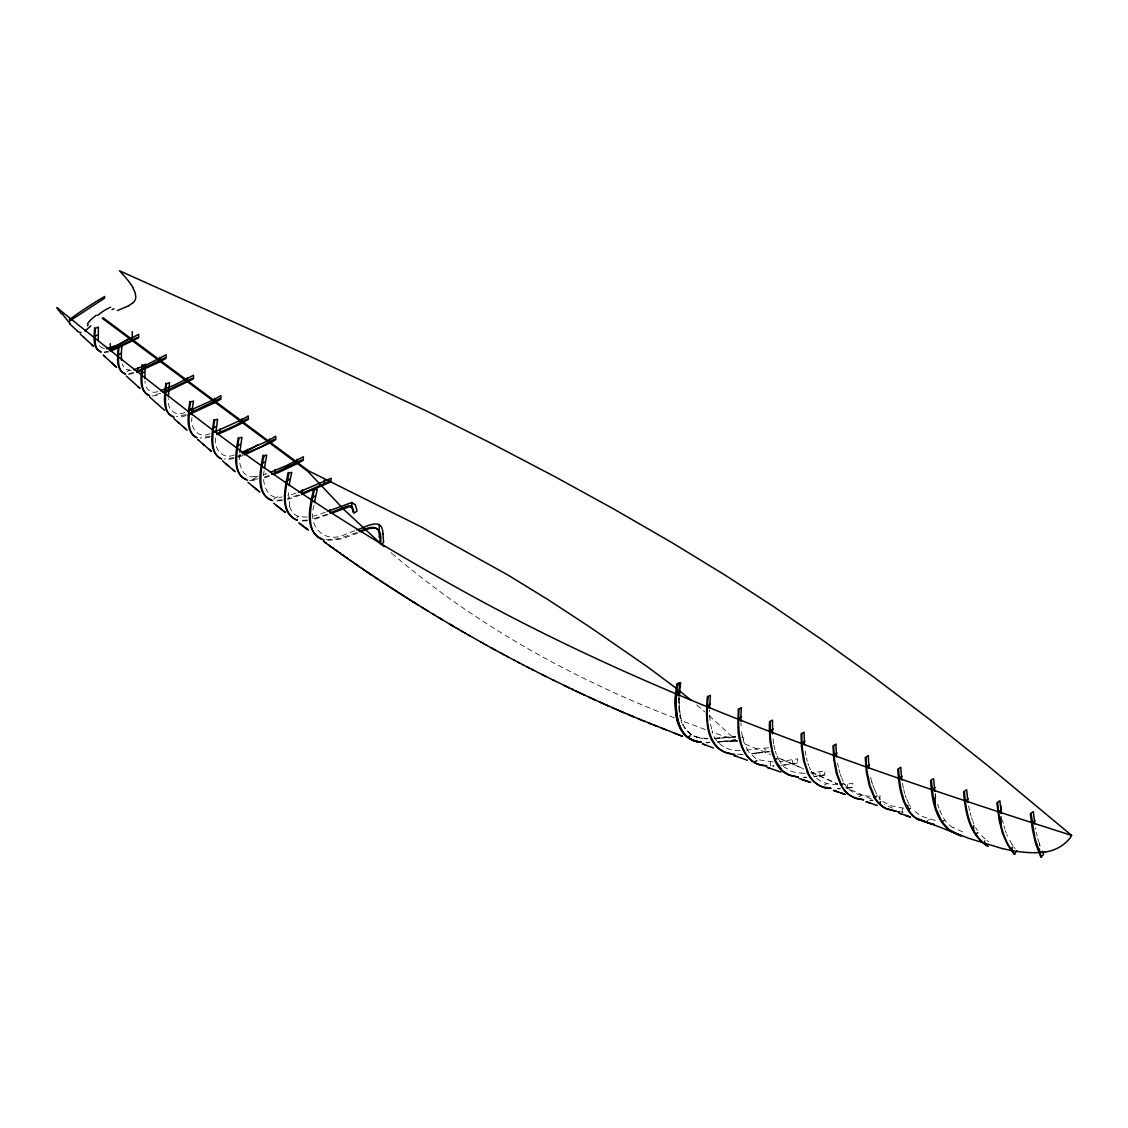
<?xml version="1.0" encoding="UTF-8"?>
<svg xmlns="http://www.w3.org/2000/svg" width="1128" height="1128" viewBox="0 0 1128 1128"><rect width="100%" height="100%" fill="white"/><g stroke="black" fill="none" stroke-linecap="round" stroke-linejoin="round"><path stroke-width="0.75" stroke-dasharray="5 3.75" d="M679.211 698.246A107.146 61.857 -60 0 0 679.183 699.882L679.423 708.13A87.434 50.478 -60 0 0 680.099 713.756L680.438 715.645A75.914 43.823 -60 0 0 681.481 719.875L682.271 722.272A64.733 37.365 -60 0 0 684.95 727.87L685.852 729.224A58.36 33.699 -60 0 0 688.517 732.326A60.193 34.756 -60 0 0 693.015 735.569A60.038 34.658 -60 0 1 688.517 732.326A58.825 33.967 -60 0 1 684.95 727.87M239.742 454.528C238.163 464.214 242.548 479.118 254.914 476.58M678.45 697.414L679.098 712.149M264.149 470.841C261.583 482.488 266.687 500.86 282 496.926M314.063 505.231C307.168 527.481 325.343 545.021 346.719 533.671A158.413 91.467 -60 0 0 349.229 532.811L355.306 530.512M879.135 799.921L880.305 796.03L878.261 796.185M743.112 739.799L743.944 737.867L743.084 737.698M126.801 371.563L129.607 369.942M237.782 456.431L240.814 454.683M252.037 479.894L258.636 476.086M273.484 499.196L277.855 496.672M296.579 517.555L298.92 516.201M824.399 785.046L826.739 783.692M858.845 796.861L861.298 795.437M927.202 820.775L929.542 819.421M327.078 514.114L313.105 518.908M327.98 514.721L312.921 519.811M356.448 532.642L338.471 538.747L325.752 539.804M358.055 532.966L342.841 538.451A119.624 69.062 -60 0 1 341.093 538.93L327.12 540.467M300.147 495.15L287.4 499.464M298.271 494.91L287.569 498.534M242.731 455.599L238.459 457.15M240.997 455.275L238.149 456.304M269.099 475.353L263.726 477.243M269.296 476.256L263.543 478.23M296.072 493.147L293.618 493.993A145.512 84.008 -60 0 1 288.782 495.488L287.626 495.798M186.12 414.582L176.391 416.754M160.712 393.362L152.308 395.279M266.758 473.605L265.291 474.098M186.064 415.555L185.655 415.696A70.049 40.439 -60 0 1 181.368 416.895L178.055 417.388A36.11 20.84 -60 0 1 177.688 417.416M210.273 436.113L200.149 438.045M133.95 372.494L128.268 373.664M209.949 437.156L201.644 438.721M184.964 412.34C175.418 417.586 166.662 408.533 168.424 398.819M209.949 433.575C198.881 439.384 189.969 428.245 192 417.557M234.018 457.644L224.007 459.096M108.274 351.132L104.298 351.922M233.891 458.574L225.544 459.801M108.725 351.922L104.213 352.669M234.272 454.866C222.568 460.393 213.192 448.295 215.758 436.973M258.016 478.892L249.767 479.95M825.118 775.006L814.36 776.91M157.68 391.585C150.532 394.56 144.511 387.919 145.047 380.968M797.665 762.951L781.718 765.644M282.226 499.803L275.006 500.409M852.528 787.541L847.269 788.331M282.099 500.62L274.978 501.001M307.479 520.078L300.33 520.417M757.917 753.137L770.114 751.756M757.255 752.827L768.746 751.53M756.747 752.898L748.724 753.786M756.916 753.264L748.921 754.139M813.612 776.614L824.427 774.682L825.273 770.847L810.835 773.089M131.13 370.379L125.123 369.279L122.148 363.963M307.338 520.854L300.288 520.953M846.141 788.063L851.837 787.217L852.81 783.368L844.463 784.439M780.999 765.348L796.96 762.655L797.877 758.806L779.829 761.668M722.822 737.867L723.598 737.782M720.242 741.505L735.526 740.941L733.567 740.913M721.159 741.801L722.724 741.646M721.539 737.994L735.301 737.007M720.736 741.463L717.775 741.759L719.255 741.604M721.356 741.787L717.366 742.182M722.329 741.688L733.256 740.913M725.685 737.571L724.543 737.684M720.919 738.065L719.114 738.234M719.579 741.97L718.395 742.083M723.189 741.209L733.228 740.617A108.274 62.505 -60 0 1 737.444 740.842M725.092 741.406L729.153 741.068M719.213 738.22L715.786 738.516M726.376 737.5L730.366 737.176M768.605 747.751L746.694 750.134M718.31 738.304L714.63 738.6M714.94 738.22L729.576 736.866A125.278 72.333 -60 0 1 735.837 736.739M307.084 517.103L299.837 516.723A36.42 21.023 -60 0 1 289.586 506.401M729.802 741.025L734.131 740.913M840.289 788.5L837.596 788.557M128.395 374.397L133.64 373.509A66.27 38.267 -60 0 0 133.992 373.396M743.14 754.491L740.32 754.547M709.526 742.337L706.382 742.393L709.004 742.365M741.519 754.223L737.303 754.223M774.146 765.785L772.722 765.813M806.337 777.15L803.531 777.164M840.134 788.825L837.47 788.839M733.524 737.021L735.639 737.021M709.159 742.675L708.158 742.689A134.627 77.733 -60 0 1 706.579 742.689M806.619 777.446L803.827 777.446M773.921 766.095L772.511 766.109M152.238 395.999L157.441 395.279A67.68 39.071 -60 0 0 160.712 394.321M872.804 800.203L869.998 800.161M805.138 773.272L801.712 773.159M707.862 738.487L699.416 737.74L692.564 735.456M740.151 750.346C727.518 751.572 714.729 743.676 712.106 730.888M772.906 761.922L758.566 759.793M872.832 800.499L870.04 800.429M734.525 740.913L737.233 741.04M837.667 784.651C827.05 785.06 815.177 781.013 810.806 770.466M869.928 796.213C860.283 796.001 849.483 792.97 844.604 783.861M707.665 738.784A141.62 81.766 -60 0 1 704.436 738.629L704.859 738.657A143.552 82.88 -60 0 0 707.876 738.784M249.471 480.542L253.814 480.457A76.887 44.387 -60 0 0 257.889 479.767M104.495 348.749L100.561 346.93M903.133 812.146L900.962 811.92M903.81 808.184L890.824 805.745L882.618 801.303M935.225 820.451L920.843 816.08L912.411 809.326M697.471 737.374L698.373 737.627A95.499 55.131 -60 0 0 704.436 738.614M737.486 741.025L712.12 732.058M705.254 729.534L682.792 721.13M674.459 717.901C572.671 678.718 475.974 625.053 392.741 554.186M744.818 743.944L770.438 754.519M892.488 808.141L884.338 804.645M725.205 741.011L725.924 741.322M802.304 768.337L778.32 757.889L800.217 767.294M811.455 772.37L837.526 783.918L810.144 771.651M871.31 798.948L847.621 788.43M803.051 768.661L803.785 768.986M845.774 787.598L846.705 788.007M962.593 831.9L953.174 827.444M755.816 758.524L748.752 752.179M690.844 734.483L683.906 727.151M988.819 841.798L986.901 840.374M985.167 839.02L979.992 833.973M392.121 553.665L390.894 552.621M696.766 705.028L704.676 711.81M709.174 715.744L736.683 740.715M880.644 799.428L878.571 796.861M1015.101 848.778L1013.72 846.902M100.195 346.465L99.588 345.478M1013.141 846.07L1012.38 844.957M748.372 751.643L744.353 743.451M1012.183 844.675L1008.08 837.328M977.468 830.546L975.664 827.529M910.437 806.548L909.394 804.8M876.71 793.957L875.497 791.673M908.9 803.897L906.574 798.765M683.201 725.882L682.553 724.557M778.306 759.003L784.059 767.012L791.729 771.439A106.102 61.264 -60 0 0 801.74 773.103M843.236 781.394L841.756 778.193M810.538 769.916L809.255 767.012M875.272 791.207L874.2 788.768M1007.53 836.116L1006.81 834.424M777.615 757.508L776.966 755.957M874.003 788.26L872.875 785.187M681.946 723.175L680.974 720.524M841.319 777.065L840.275 774.16M1006.303 833.127L1005.358 830.462M906.362 798.187L905.319 795.24M972.519 820.535L971.575 817.842M1040.157 845.972L1039.184 843.152M808.776 765.799L807.916 763.303M938.933 808.184L937.636 804.193M776.36 754.364L775.387 751.318M744.113 742.732L743.098 739.263M872.536 784.171L871.902 782.099M1004.907 829.094L1003.948 825.809M1038.719 841.728L1037.788 838.499M839.895 772.962L838.936 769.536M904.853 793.76L903.782 789.882M971.053 816.178L970.08 812.668M807.324 761.358L806.464 758.002M289.684 506.303L288.514 493.021A84.91 49.026 -60 0 1 288.754 489.411M680.424 718.663L679.634 715.251M774.95 749.739L773.949 745.27M711.585 729.069L710.569 724.303M1037.168 836.088L1036.322 832.323M1003.328 823.384L1002.538 819.887M969.586 810.637L968.628 805.97M903.387 788.176L902.414 783.199M742.675 737.529L742.379 736.105M838.386 767.223L837.582 763.134M935.789 796.65L935.253 793.675M805.871 755.238L805.152 750.952M1035.687 829.052L1035.448 827.698M773.681 743.803L772.736 736.175M710.02 720.383L709.484 710.386M1039.494 842.362L1039.494 845.746M935.197 794.013L935.197 797.397M902.273 808.325L902.273 812.287M847.382 784.651L847.382 788.317M819.943 772.483L819.943 776.078M792.49 760.427L792.49 764.009M770.537 762.232L770.537 766.067M765.052 748.597L765.052 752.249M698.373 737.627A71.163 41.087 -60 0 1 693.015 735.597A69.471 40.114 -60 0 0 697.344 737.331M680.424 715.645A85.672 49.463 -60 0 1 679.423 708.13A98.658 56.964 -60 0 1 679.183 699.882M679.169 699.882A107.809 62.237 -60 0 1 679.225 697.767M733.863 740.913A109.881 63.436 -60 0 1 737.063 741.025M709.131 742.675A163.489 94.385 -60 0 1 706.001 742.675M265.306 474.014A95.02 54.863 -60 0 1 263.853 474.521M258.213 476.072A95.02 54.863 -60 0 1 254.872 476.693M741.66 737.247A125.278 72.333 -60 0 1 742.478 737.388M742.294 736.175A116.734 67.398 -60 0 1 741.618 731.776M741.068 725.896A116.734 67.398 -60 0 1 740.927 723.302M871.831 782.155A142.072 82.02 -60 0 1 869.956 773.653M952.991 827.755A84.868 48.997 -60 0 1 939.271 808.565M973.774 823.651A117.467 67.821 -60 0 1 972.928 821.593M325.4 512.14A135.177 78.043 -60 0 1 313.499 516.074"/><path stroke-width="1.5" d="M168.382 396.816L169.51 382.66L166.535 383.76L165.858 389.371A98.347 56.781 -60 0 0 165.506 393.785L165.365 399.072M709.498 708.539L710.428 695.37L707.453 696.568L707.101 699.698L706.481 713.361L707.453 725.769A82.457 47.602 -60 0 0 711.782 740.165M121.415 353.12L121.373 354.319A67.031 38.704 -60 0 0 121.359 355.912L121.584 360.523M678.534 695.638L679.93 682.666L676.983 683.667C673.219 704.492 673.148 739.432 701.094 742.111M192.014 414.667A95.739 55.272 -60 0 1 193.466 401.032L190.477 402.033L189.687 407.701A99.955 57.711 -60 0 0 189.25 412.143C188.912 420.998 187.629 433.406 196.963 438.031M215.913 432.193L217.577 419.292L214.63 420.18L214.094 423.338A100.011 57.739 -60 0 0 213.178 430.374M239.855 452.187L241.97 437.34L239.066 438.087A97.234 56.146 -60 0 0 237.345 448.366C236.57 458.631 234.201 474.733 246.327 479.485M679.324 695.779A107.146 61.857 -60 0 1 679.479 693.269L679.648 691.267A108.344 62.548 -60 0 1 680.692 682.976L677.731 683.991A112.87 65.17 -60 0 0 676.659 692.521L676.49 694.51A111.009 64.099 -60 0 0 676.151 701.94L676.363 709.385A92.637 53.481 -60 0 0 677.068 715.744L677.406 717.69A79.002 45.614 -60 0 0 679.239 724.571A69.781 40.284 -60 0 0 681.918 730.436L682.807 731.86A62.604 36.152 -60 0 0 687.826 737.303A68.512 39.565 -60 0 0 694.312 740.772L695.356 741.124A93.13 53.777 -60 0 0 700.714 742.266M213.178 430.374C212.769 439.666 210.837 453.23 220.58 458.391M94.611 327.74C94.456 335.326 91.72 348.242 100.914 351.753M118.257 346.296C118.102 354.812 114.661 368.983 124.63 373.396M264.375 468.501L266.702 455.063L263.825 455.684M238.276 437.523C236.33 450.777 230.662 474.056 247.455 480.218M141.973 364.767C141.691 374.214 137.701 389.625 148.431 394.899M165.774 383.167C165.294 393.503 160.627 411.325 173.148 416.472M189.715 401.455C188.954 412.693 183.949 431.206 196.808 437.565M314.444 502.538L317.306 489.411L314.472 489.792A92.073 53.157 -60 0 0 312.047 500.282C309.876 513.029 307.14 533.361 322.072 539.41M213.855 419.602C212.515 432.01 207.383 452.131 221.652 459.166M263.021 455.12C260.808 468.825 254.293 492.922 271.369 499.887M288.148 472.364C285.497 486.774 278.729 510.11 294.916 519.204M313.654 489.256C310.115 504.921 303.037 530.879 322.072 539.057M132.751 287.132A82.697 79.933 0.1 0 0 124.996 276.825L119.497 270.776L310.172 356.377L427.202 411.339L489.735 442.543L554.426 476.425L614.196 509.264L672.246 542.822L724.881 574.998L772.327 605.736L822.679 640.225L873.072 676.56L930.755 720.27L989.185 766.772L1071.6 835.397L1070.444 836.976M1016.765 850.949L1014.199 854.277L1007.233 844.068L1002.439 833.098L999.126 819.915L996.87 802.812L999.873 800.739L1001.438 813.711M90.874 325.851L84.953 331.026M132.526 303.291L134.063 301.712A8.643 8.347 26.2 0 0 135.811 297.2L135.191 292.843L132.582 287.231M311.413 498.787L314.698 495.953M261.188 464.651L264.333 461.944M286.089 481.896L289.318 479.118M236.668 447.041L239.756 444.404M212.473 429.148L215.504 426.581M676.574 693.523L679.606 690.971M188.531 411.001L191.52 408.505M707.411 706.339L710.386 703.858M738.614 718.903L741.547 716.477M770.156 731.226L773.061 728.829M802.022 743.324L804.899 740.955M164.773 392.699L167.734 390.274M834.17 755.21L837.018 752.87M866.586 766.899L869.434 764.601M141.141 374.299L144.074 371.93M918.333 819.506A74.377 42.934 -60 0 1 909.196 810.905L904.346 801.303L900.919 789.29L899.256 778.235L902.104 776.135M932.193 789.727L935.027 787.499M117.594 355.813L120.513 353.529M965.342 800.894L968.176 798.695M998.675 811.906L1001.509 809.763M94.132 337.272L97.008 335.072M1032.205 822.791L1035.039 820.733M69.386 319.661L70.726 318.674A352.091 203.28 -60 0 1 104.819 296.438M69.569 321.198L70.599 320.437M381.602 543.964L383.605 542.483L382.998 534.122M70.867 320.225L104.819 298.018M247.06 418.967L235.258 425.524L216.548 433.801M274.485 439.243L261.329 446.603L244.282 454.006M868.25 755.746L865.232 757.607L866.417 772.299L869.392 786.047L874.13 797.27M219.636 398.72L189.053 413.482M109.529 349.849L130.256 337.878M188.277 415.301L191.182 413.624M242.337 453.808L257.508 445.052M687.713 737.204L690.322 735.696M754.068 762.274L756.916 760.639M798.074 777.093L789.374 775.063L782.62 770.932L775.556 760.554L775.204 759.722L777.234 758.411M841.347 784.778L843.462 783.551M887.821 809.284A73.898 42.667 -60 0 1 874.905 797.581L876.893 795.945M908.294 809.495L910.479 808.24M931.418 780.83L933.152 796.453L936.113 808.917L941.922 821.72L944.15 820.493M975.635 834.001L977.835 832.732M192.211 378.374L163.052 392.502M242.506 419.376L248.216 415.95L248.4 419.32L241.73 423.282M301.966 459.857L271.58 474.409M242.111 419.602L213.883 432.278M164.758 357.928L136.488 371.634M298.356 463.002L303.291 460.28L303.361 456.769L286.752 465.469L270.41 472.308M137.306 337.441L109.881 350.639M215.138 398.959L220.848 395.674L220.961 399.101L214.842 402.597M296.537 463.989L276.769 473.351M240.87 423.761L228.138 429.867M214.87 399.101L187.643 411.466M214.757 402.654L190.265 414.004M159.936 361.651L166.07 358.351L166.14 354.827L146.372 364.936L133.837 369.843M159.513 361.876L158.442 362.44M158.019 362.666L136.897 372.451M128.578 305.843L117.411 310.538M741.293 707.848L738.29 709.23L738.008 727.222M226.827 430.445L217.098 434.576M330.377 512.746L345.802 506.641M331.279 513.353L349.581 506.613L352.74 507.967L354.093 513.184L357.068 510.928L355.249 504.554L351.273 502.707L327.416 511.435M301.895 493.458L327.529 482.192A142.452 82.245 -60 0 1 329.771 481.346M301.712 494.529L330.673 481.98L331.223 478.23L298.567 492.231M275.176 474L273.611 474.62M164.237 393.037L193.508 378.768L193.508 375.3L174.769 384.888L160.416 390.852M356.843 529.92C364.231 527.974 379.995 517.371 382.575 530.188A49.576 28.623 -60 0 1 382.984 534.122M244.142 455.049L272.088 441.908L275.852 439.582L275.683 436.198L269.465 439.948A135.98 78.509 -60 0 1 267.435 441.076L241.646 452.469M359.197 531.556C372.409 525.225 382.307 524.055 379.614 543.456M102.253 318.322L307.831 471.363L342.997 508.545M361.002 531.81C374.27 525.295 382.716 525.93 380.517 543.992M110.657 351.344L138.617 337.864L138.73 334.325L117.975 344.9L106.638 348.679M345.958 506.599L347.029 506.275A12.267 7.092 -60 0 1 351.541 506.331M1045.191 851.837L1041.003 852.373A188.573 108.866 60 0 1 1033.53 852.712L1029.991 852.655A279.42 161.318 60 0 1 1002.341 848.51M766.391 765.602L764.22 765.376M734.793 754.336L732.565 754.096M766.688 765.841C746.355 765.644 738.107 744.395 738.022 727.447M798.173 776.896L796.03 776.642M830.603 788.218L825.301 787.344M700.939 742.097C685.443 741.73 676.532 726.404 675.869 712.374A94.738 54.708 -60 0 1 675.587 709.413L675.376 701.08A109.909 63.45 -60 0 1 675.489 697.696A112.321 64.846 -60 0 1 675.7 694.27M830.955 788.458L826.077 787.626M863.484 799.667L856.631 798.314A91.396 52.762 -60 0 1 855.532 797.99L852.571 796.833A70.712 40.834 -60 0 1 850.202 795.578L849.398 795.057A72.121 41.637 -60 0 1 840.543 784.369M899.34 811.723L898.255 811.582M700.939 742.309L694.298 740.772A67.581 39.015 -60 0 1 687.826 737.317A62.59 36.138 -60 0 1 682.807 731.86A68.723 39.677 -60 0 1 679.253 724.557A80.37 46.403 -60 0 1 677.068 715.73M899.538 811.948L897.423 811.624M863.47 799.851L857.407 798.596M731.409 753.744L728.787 753.278M795.607 776.586L793.153 776.135A82.57 47.672 -60 0 1 787.866 774.513M762.965 765.193C745.368 763.318 739.489 743.296 738.868 728.293A128.789 74.349 -60 0 1 739.094 709.54M731.677 753.955C713.968 752.263 707.425 732.551 707.383 717.267A120.132 69.358 -60 0 1 708.243 696.878M896.309 811.272L887.087 808.889M896.365 811.441L887.877 809.157M125.772 374.172L125.011 373.974M933.49 824.3L932.377 824.032M324.244 540.03L323.369 539.804M934.181 824.596L931.601 823.962M1002.355 848.608L969.234 838.485L916.937 818.35M149.728 395.716C141.352 393.164 141.832 382.434 141.888 375.314A94.329 54.454 -60 0 1 142.255 369.674L142.734 365.359L145.723 364.189A100.166 57.824 -60 0 0 144.962 372.099L144.892 378.458M272.567 500.62C265.362 499.225 261.865 491.639 261.259 484.984M297.284 519.952L295.677 519.486M297.298 520.361C279.279 512.577 285.962 487.86 288.965 472.914L291.814 472.406A84.91 49.026 -60 0 0 289.191 485.689M1071.6 835.397C867.587 770.227 663.49 700.446 474.902 597.6C388.526 550.379 304.447 498.618 225.558 439.652C192.084 414.681 159.189 388.977 126.406 363.117C104.016 345.422 81.695 327.642 59.488 309.707C53.171 303.813 59.84 311.596 61.222 313.654M837.85 791.87L833.479 790.375L835.665 791.123M840.416 792.758L844.773 794.267M799.075 778.461L803.376 779.956M803.77 780.097L808.071 781.577M808.466 781.718L810.623 782.465M877.26 805.505L865.966 801.599L870.337 803.108M810.228 782.324L801.613 779.349M836.045 791.25L842.602 793.52M842.983 793.647L845.168 794.408M910.183 816.982L900.835 813.711M780.872 772.13L767.491 767.421M898.649 812.95L901.173 813.824M905.516 815.347L910.507 817.095M100.956 352.246L97.332 349.37M767.11 767.294L769.578 768.168M747.328 760.272L733.553 755.309M684.231 734.399L685.006 734.695M733.947 755.45L735.978 756.183M713.46 747.949L702.349 743.817M702.772 743.972L704.732 744.706M680.283 735.442L676.476 733.975M680.748 735.625L682.666 736.358L642.551 720.482M124.63 373.847C118.313 370.915 118.454 362.751 118.341 356.744A88.336 51 -60 0 1 118.764 349.313L119.018 346.888L122.007 345.647A92.214 53.242 -60 0 0 121.401 353.12M674.121 733.059L676.024 733.806M695.779 741.166L696.526 741.463M677.463 721.074L678.266 721.384M661.516 728.124L663.363 728.857M663.842 729.04L665.689 729.774M653.168 724.796L655.015 725.544M655.495 725.727L657.342 726.474M649.009 723.119L650.842 723.866M638.462 718.804L644.849 721.426M640.746 719.749L632.582 716.351M632.836 716.463L630.82 715.617M629.678 715.124L633.724 716.83M621.852 711.796L628.536 714.644M627.647 714.278L630.552 715.504M624.743 713.037L619.568 710.823M621.584 711.683L617.82 710.062M615.535 709.061L613.519 708.187M615.789 709.188L618.694 710.443M616.678 709.568L606.864 705.254M613.773 708.299L611.757 707.411M958.87 834.889C936.169 827.811 931.869 800.95 930.572 780.548L933.589 778.56L934.872 791.25M675.362 703.477L676.151 703.83M603.973 703.971L607.738 705.634M605.722 704.746L606.596 705.127M607.992 705.761L608.866 706.142M959.138 834.974L961.253 835.933M604.848 704.365L590.127 697.682M603.706 703.844L599.955 702.166M595.048 699.938L593.032 699.022M594.78 699.825L595.936 700.347M591.001 698.091L580.243 693.1M588.971 697.16L589.845 697.555M960.577 835.665L949.17 829.658L941.922 821.72M581.992 693.917L577.324 691.718M582.274 694.044L584.036 694.862M584.318 695.003L585.192 695.412M579.073 692.55L579.961 692.959M578.199 692.141L572.347 689.363M576.154 691.168L577.028 691.591M573.236 689.786L545.148 676.095M571.177 688.799L572.065 689.222M567.313 686.952L568.202 687.389M568.498 687.516L569.386 687.953M564.338 685.528L565.227 685.951M565.523 686.092L566.411 686.529M553.425 680.198L554.341 680.649M552.198 679.592L553.115 680.043M544.838 675.94L531.81 669.341M542.074 674.544L542.991 675.009M543.301 675.164L546.065 676.546M533.065 669.99L526.762 666.761M527.721 667.24L522.616 664.603M528.031 667.409L528.976 667.889M917.84 819.337L931.22 823.877L918.361 819.464M523.575 665.111L517.484 661.924M518.457 662.432L514.283 660.232M518.767 662.587L519.726 663.095M514.594 660.402L506.232 655.96M507.191 656.468L503.314 654.395M507.515 656.637L508.474 657.159M501.058 653.168L504.286 654.917M501.368 653.338L493.895 649.277M490.948 647.655L495.178 649.982M493.218 648.896L486.041 644.948M487.028 645.484L482.798 643.129M480.824 642.029L484.081 643.848M481.134 642.199L467.753 634.613M465.089 633.09L468.049 634.796M462.832 631.779L465.765 633.471M469.022 635.346L469.699 635.727M461.846 631.215L463.129 631.962M460.873 630.651L462.142 631.384M458.236 629.114L461.169 630.82M456.008 627.817L458.913 629.509M454.09 626.703L456.304 628M454.387 626.872L451.214 624.997M441.203 619.046L453.428 626.308M449.296 623.869L452.173 625.561M437.34 616.734L440.23 618.468M439.948 618.299L442.162 619.624M438.989 617.721L441.88 619.455M435.14 615.394L438.031 617.143M426.906 610.389L435.408 615.578M432.574 613.843L434.463 615M425.298 609.416L427.85 610.967M425.961 609.811L416.979 604.255M421.322 606.963L424.1 608.669M408.28 598.813L410.127 599.969M415.4 603.283L418.826 605.412M412.369 601.379L416.049 603.691M412.622 601.548L414.202 602.535M409.859 599.814L411.043 600.547M414.469 602.704L405.248 596.895M402.752 595.302L403.923 596.049L401.173 594.301M407.095 598.066L398.198 592.397M393.263 589.225L395.984 590.973M398.452 592.567L400.271 593.723M395.731 590.818L396.887 591.551M77.381 330.941L69.457 323.68M394.828 590.226L399.354 593.145M395.082 590.395L396.633 591.396M391.458 588.055L393.926 589.648M388.102 585.869L392.361 588.633L391.219 587.885M389.654 586.884L385.156 583.937M383.844 583.077L380.009 580.553M387.2 585.277L382.054 581.907M377.809 579.101L373.326 576.126M381.151 581.315L376.907 578.495M376.019 577.903L377.57 578.932M370.929 574.505L375.779 577.747M371.775 575.083L367.305 572.079M370.069 573.926L371.549 574.928M367.079 571.924L369.843 573.771M363.977 569.809L365.528 570.867M363.075 569.203L368.207 572.686M361.298 567.99L363.738 569.654M358.605 566.157L361.961 568.441M359.508 566.764L355.235 563.831M355.01 563.676L357.703 565.537M353.445 562.59L352.542 561.97L356.138 564.451M344.957 556.682L349.863 560.108M350.977 560.884L352.768 562.125M349.186 559.643L351.654 561.349M346.522 557.768L347.621 558.543M347.41 558.402L342.094 554.652M335.411 549.9L339.852 553.072M342.292 554.807L344.068 556.048M339.641 552.931L343.18 555.427M338.767 552.297L340.529 553.552M331.167 546.854L332.943 548.137M335.199 549.759L337.878 551.663M332.732 547.996L336.299 550.549M333.62 548.631L330.278 546.22M330.955 546.713L328.29 544.782M987.522 846.113C969.037 834.621 965.159 811.751 963.622 791.757L966.625 789.727L968.035 802.431M330.067 546.065L324.906 542.328L325.992 543.118M324.018 541.666L325.795 542.977M323.313 541.158L324.201 541.807M988.198 846.352C969.939 835.002 965.963 811.765 964.454 792.039M103.142 317.814L308.649 470.884L421.28 526.931L508.15 575.153L547.517 599.321L589.648 626.914L647.486 666.831L677.59 689.293M306.689 528.821L304.927 527.495L306.872 528.961M308.452 530.146L305.801 528.158M304.038 526.818L305.096 527.622M304.222 526.959L301.571 524.957M302.459 525.62L303.333 526.282M302.276 525.493L299.639 523.477M300.527 524.153L301.402 524.816M298.765 522.814L299.822 523.618M284.228 511.562L285.102 512.239L273.695 503.243M284.933 512.112L276.445 505.429M679.507 690.829L691.069 700.248M258.989 491.371L259.835 492.062M258.143 490.68L259.144 491.498M257.297 489.989L258.298 490.807M256.437 489.298L257.438 490.116M255.591 488.593L256.592 489.411M254.745 487.902L255.746 488.72M253.053 486.52L254.9 488.029M253.899 487.211L247.991 482.333M227.602 465.229L235.244 471.701M233.581 470.291L234.412 470.996M232.608 469.459L233.44 470.164M226.629 464.398L227.461 465.103M225.797 463.693L228.434 465.934M225.938 463.819L222.47 460.858M211.556 451.51L203.04 444.136M208.948 449.254L210.739 450.791M203.999 444.968L198.105 439.835M384.042 546.727L342.856 508.601M197.964 439.723L198.923 440.554M187.149 430.261L183.737 427.258M185.514 428.823L177.956 422.168M178.887 422.986L173.923 418.615M164.632 410.366L149.657 397.028M139.632 388.046L126.322 376.047M138.152 386.707L139.858 388.243M103.494 355.334L114.718 365.542M111.503 362.624L113.096 364.076M114.915 365.726L116.494 367.164L113.293 364.259M103.297 355.165L105.087 356.786M91.636 344.505L93.257 345.986M93.441 346.155L83.345 336.905M83.528 337.075L80.102 333.93M1014.876 854.418C1002.806 840.191 999.211 821.156 997.716 803.094M874.75 797.2L870.097 785.906L867.192 772.229A158.653 91.594 -60 0 1 866.375 764.276L866.05 757.903M841.488 785.046L837.399 774.442L834.748 761.104A152.322 87.942 -60 0 1 833.803 746.13M711.824 740.123L712.515 741.406A66.481 38.38 -60 0 0 715.73 745.946L716.816 747.088A71.628 41.355 -60 0 0 728.829 753.208M840.487 784.425L836.285 773.131L833.761 759.412L832.986 745.834L836.003 744.071A147.74 85.291 -60 0 0 836.708 756.874M167.494 411.579L167.917 412.439A26.649 15.383 -60 0 0 169.411 414.554L171.16 416.02A26.705 15.425 -60 0 0 174.234 417.205M1041.539 857.195L1035.01 838.597L1031.175 813.993M808.127 772.215L804.673 762.175L802.544 749.965A143.848 83.049 -60 0 1 801.881 734.159M807.31 771.947L803.531 760.554L801.458 746.905L801.077 733.863L804.095 732.199L804.461 744.818M1042.258 851.189L1043.654 854.263L1040.862 857.224L1035.645 843.772L1032.289 828.869L1030.329 813.711L1033.333 811.61L1034.855 823.962M775.204 759.722L772.299 750.346L770.607 739.362A136.361 78.734 -60 0 1 770.311 721.962M772.581 754.265L775.119 761.104A71.473 41.257 -60 0 0 782.324 771.214M772.483 753.927L770.128 742.168L769.338 728.279L769.507 721.652L772.525 720.115L772.581 733.99M98.291 341.079L98.362 327.064L95.372 328.333A76.225 44.006 -60 0 0 94.865 338.118L94.992 340.487M353.205 512.394L351.936 507.304A8.404 4.85 -60 0 0 351.372 506.627M899.256 778.235L898.593 769.465M1039.494 849.116L1039.494 852.5M1012.042 847.198L1012.042 850.625M1001.072 806.111L1001.072 813.147M1001.072 816.672L1001.072 825.485M984.603 841.009L984.603 843.659M973.619 825.442L973.619 830.589M935.197 797.397L935.197 805.843M907.758 805.307L907.758 808.607M880.319 801.543L880.319 804.447M379.262 524.52L379.262 537.337M351.809 502.327L351.809 507.106M329.855 509.56L329.855 512.972M324.37 480.091L324.37 483.475M302.417 489.862L302.417 493.246M296.932 459.307L296.932 462.649M274.964 469.699L274.964 473.083M269.479 438.933L269.479 442.275M247.525 449.311L247.525 452.695M242.041 418.643L242.041 421.985M220.087 428.964L220.087 432.334M214.588 398.269L214.588 401.61M192.634 408.646L192.634 412.016M187.149 377.809L187.149 381.151M165.196 388.272L165.196 391.642M159.711 357.322L159.711 360.664M137.743 367.77L137.743 371.154M132.258 331.618L132.258 340.162M110.304 343.561L110.304 350.498M87.547 323.708A57.739 33.431 4.1 0 1 96.289 315.276M87.279 325.738A74.208 30.104 -11.8 0 1 88.28 324.737M80.892 332.492A8.643 4.568 50.1 0 1 77.381 331.237M70.006 323.383A82.697 36.66 45.7 0 1 61.97 313.499M1070.655 837.258A111.094 64.141 60 0 1 1045.247 851.964M679.324 695.624A107.809 62.237 -60 0 1 679.648 691.267M677.731 683.991A113.181 65.353 -60 0 0 676.49 694.566A109.472 63.21 -60 0 0 676.18 705.649M677.054 715.744A95.542 55.159 -60 0 1 676.194 705.649M167.297 411.678A46.192 26.677 -60 0 1 165.52 398.988M261.047 485.139A81.23 46.897 -60 0 1 264.079 455.641M740.87 721.582A116.734 67.398 -60 0 1 741.406 707.792M787.725 774.442A64.916 37.478 -60 0 1 782.705 771.425M825.16 787.682A73.729 42.568 -60 0 1 807.084 772.201M869.209 768.478A142.072 82.02 -60 0 1 868.363 755.675M887.031 809.016A73.842 42.624 -60 0 1 874.087 797.327M901.921 780.082A177.589 102.535 -60 0 1 900.793 767.237L897.775 769.169C898.579 783.396 900.511 798.398 908.378 810.651A74.363 42.934 -60 0 0 917.811 819.393M97.163 349.412A32.021 18.485 -60 0 1 95.119 340.416M825.936 787.95A73.757 42.582 -60 0 1 807.888 772.454M857.322 798.793A73.828 42.624 -60 0 1 841.333 785.215M97.699 315.417A57.739 36.026 0.2 0 1 110.671 307.14M112.039 309.636A74.208 29.977 -11.7 0 1 113.998 308.776M132.399 303.136A23.364 22.377 89.2 0 1 128.507 305.702"/></g></svg>
